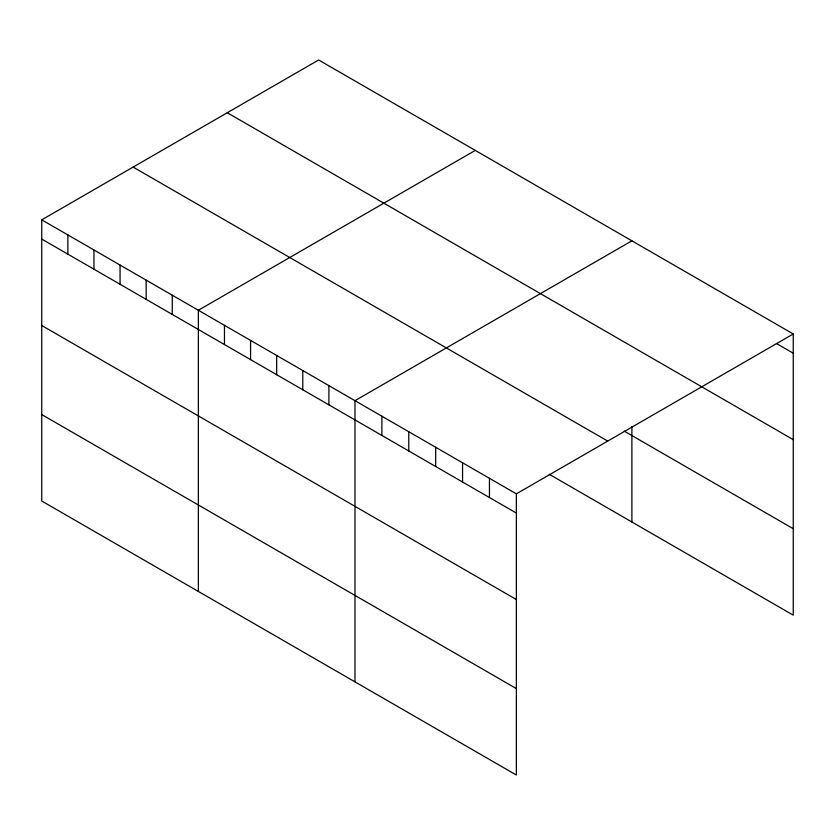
<?xml version="1.0" encoding="UTF-8"?>
<svg xmlns="http://www.w3.org/2000/svg" width="835" height="835" viewBox="0 0 835 835"><rect width="100%" height="100%" fill="white"/><g stroke="black" fill="none" stroke-linecap="round" stroke-linejoin="round"><path stroke-width="1.25" d="M41.75 219.845L516.354 493.85L516.354 775.026L41.75 501.021L41.75 219.845L318.646 59.974L793.25 333.979L793.25 615.155L549.232 474.27M475.272 150.404L198.365 310.265L198.365 591.441M631.886 240.824L354.99 400.685L354.99 681.861M516.354 493.85L793.25 333.979M776.446 343.509L793.25 353.205M227.277 112.735L793.25 439.648M624.277 431.152L793.25 528.712M133.13 167.084L607.723 441.099M41.75 239.071L516.354 513.076M41.75 325.514L516.354 599.52M41.75 414.577L516.354 688.583M631.886 426.518L631.886 521.99M489.456 478.319L489.456 497.545M462.559 462.799L462.559 482.025M435.672 447.268L435.672 466.494M408.774 431.747L408.774 450.963M381.877 416.216L381.877 435.442M328.886 385.613L328.886 404.839M302.781 370.552L302.781 389.768M276.677 355.48L276.677 374.706M250.573 340.409L250.573 359.635M224.469 325.337L224.469 344.563M172.26 295.193L172.26 314.419M146.167 280.122L146.167 299.348M120.063 265.06L120.063 284.276M93.958 249.989L93.958 269.214M67.854 234.917L67.854 254.143"/></g></svg>
